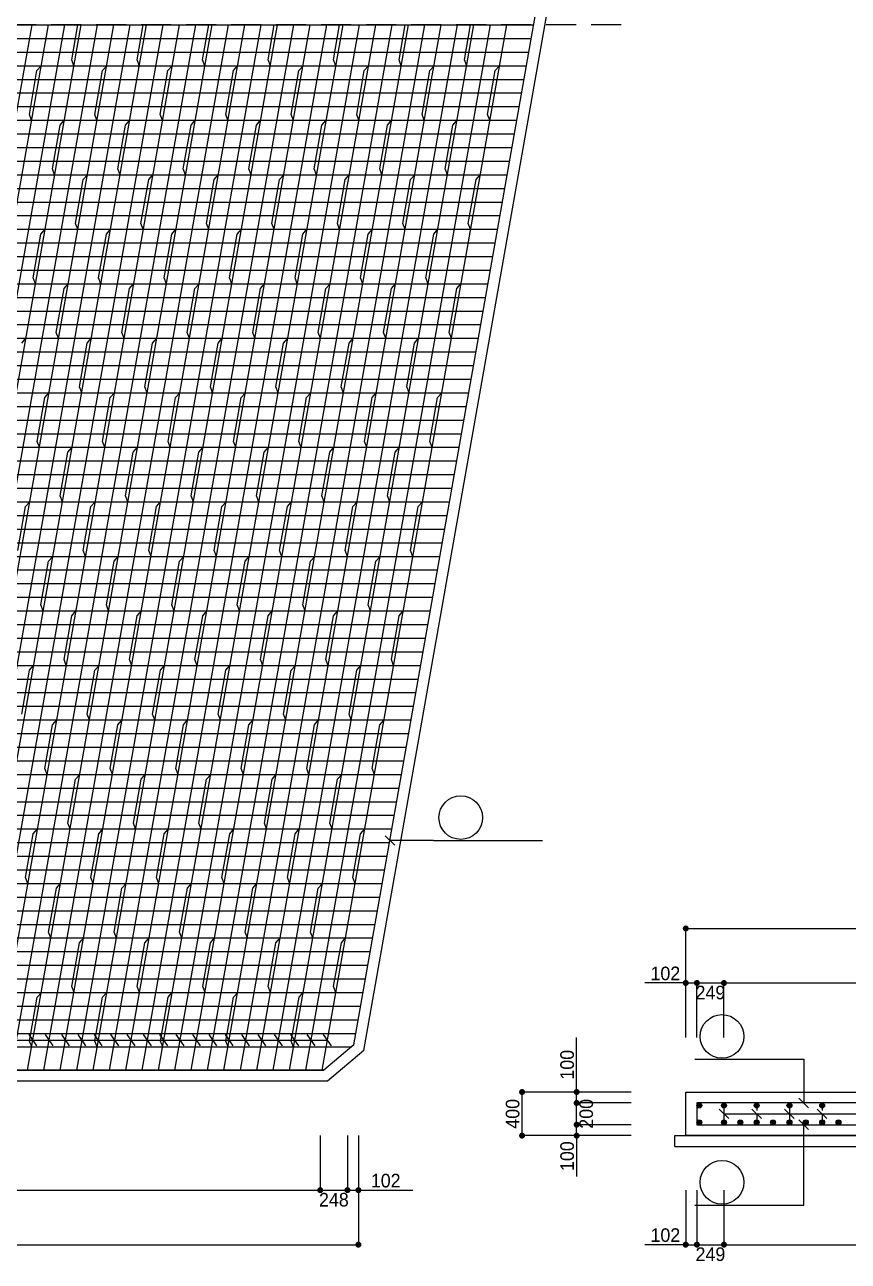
# Model space of a CAD drawing. Extents: x 2629709 to 3675628, y 1179 to 102095.
# Drawn here: x 3566795 to 3574342, y 4171 to 15512 of the extents above; entities that cross this region are included whole.
import ezdxf
from ezdxf.enums import TextEntityAlignment as Align

# ---------------------------------------------------------------- set-up
doc = ezdxf.new("R2010")
doc.units = 0
doc.header["$LTSCALE"] = 550
doc.header["$MEASUREMENT"] = 0
doc.linetypes.add('A-DASHD01', pattern=[0.75, 0.5, -0.25])
doc.linetypes.add('HIDDEN2', pattern=[0.1875, 0.125, -0.0625])
for name, color, linetype in [('CS-CNTL', 1, 'A-DASHD01'), ('CS-CONC-MAJR', 4, 'CONTINUOUS'), ('CS-DIML', 1, 'CONTINUOUS'), ('CS-DIMT', 3, 'CONTINUOUS'), ('CS-MISC', 3, 'CONTINUOUS'), ('CS-RBAR-EREC', 6, 'CONTINUOUS'), ('CS-RBAR-MAJR', 6, 'CONTINUOUS'), ('CS-SYMB', 3, 'CONTINUOUS'), ('CS-SYMB-LIN3', 1, 'CONTINUOUS'), ('CS-TEXT', 3, 'CONTINUOUS')]:
    doc.layers.add(name, color=color, linetype=linetype)
doc.styles.add('A_STANDARD', font='Dotum.ttf')

# ---------------------------------------------------------------- blocks, each defined once
blk = doc.blocks.new('CXLEATK')
at = {"layer": 'CS-MISC'}
blk.add_line((-0.883885, 0.883882), (0.883882, -0.883882), dxfattribs=at)
blk = doc.blocks.new('CSBNUM1')
at = {"layer": 'CS-SYMB-LIN3'}
blk.add_line((0, 0), (20, 0), dxfattribs=at)
blk.add_circle((5, 4.2), 4, dxfattribs=at)
at = {"layer": 'CS-TEXT', "style": 'A_STANDARD', "flags": 1}
blk.add_attdef('RB_NO', text='', height=2.5, dxfattribs=at).set_placement((5, 4.2), align=Align.MIDDLE)
for tag, p in [('RB_DIA', (11.5, 1.5)), ('RB_LEN', (1.739, -3.958874))]:
    blk.add_attdef(tag, p, '', height=2.5, dxfattribs=at)
blk = doc.blocks.new('CXDIMDT2')
at = {"layer": 'CS-MISC', "const_width": 0.5}
blk.add_lwpolyline([(0.25, 0, 1), (-0.25, 0, 1)], format="xyb", close=True, dxfattribs=at)
blk = doc.blocks.new('CSBSEC1')
at = {"layer": 'CS-RBAR-MAJR', "const_width": 0.45}
blk.add_lwpolyline([(0.225, 0, 1), (-0.225, 0, 1)], format="xyb", close=True, dxfattribs=at)
at = {"layer": 'CS-RBAR-MAJR'}
blk.add_circle((0, 0), 0.45, dxfattribs=at)

msp = doc.modelspace()

# ---------------------------------------------------------------- linework, layer by layer
at = {"layer": 'CS-CNTL'}
msp.add_line((3572262, 15512), (3560862, 15512), dxfattribs=at)
at = {"layer": 'CS-CONC-MAJR'}
for p, q in [((3569903, 6103), (3573221, 24921)), ((3569903, 6103), (3569571, 5823)), ((3569571, 5823), (3559853, 5823)), ((3572853, 5323), (3572853, 5723)), ((3572853, 5723), (3582853, 5723)), ((3572753, 5323), (3582853, 5323)), ((3572753, 5223), (3572753, 5323)), ((3572753, 5223), (3582558, 5223)), ((3582853, 5323), (3572853, 5323))]:
    msp.add_line(p, q, dxfattribs=at)
at = {"layer": 'CS-DIML'}
for p, q in [((3570541, 8030), (3570141, 8030)), ((3572853, 6723), (3572853, 7248)), ((3572853, 7223), (3582853, 7223)), ((3572853, 6723), (3572478, 6723)), ((3572853, 6223), (3572853, 6748)), ((3572853, 6723), (3572955, 6723)), ((3572955, 6223), (3572955, 6748)), ((3572955, 6723), (3573203, 6723)), ((3573203, 6223), (3573203, 6748)), ((3573203, 6723), (3582503, 6723)), ((3560021, 6199), (3569570, 6199)), ((3571853, 5723), (3571853, 6223)), ((3571853, 5723), (3571853, 6223)), ((3573935, 6023), (3573935, 5623)), ((3571853, 5723), (3571328, 5723)), ((3571853, 5723), (3571328, 5723)), ((3571353, 5323), (3571353, 5723)), ((3571353, 5323), (3571353, 5723)), ((3572353, 5723), (3571828, 5723)), ((3572353, 5723), (3571828, 5723)), ((3571853, 5623), (3571853, 5723)), ((3571853, 5623), (3571853, 5723)), ((3572353, 5623), (3571828, 5623)), ((3572353, 5623), (3571828, 5623)), ((3571853, 5423), (3571853, 5623)), ((3571853, 5423), (3571853, 5623)), ((3573203, 5523), (3582503, 5523)), ((3572353, 5423), (3571828, 5423)), ((3572353, 5423), (3571828, 5423)), ((3571853, 5323), (3571853, 5423)), ((3571853, 5323), (3571853, 5423)), ((3573935, 4685), (3573935, 5423)), ((3569503, 5323), (3569503, 4798)), ((3569752, 5323), (3569752, 4798)), ((3569853, 5323), (3569853, 4798)), ((3571853, 5323), (3571328, 5323)), ((3571853, 5323), (3571328, 5323)), ((3572353, 5323), (3571828, 5323)), ((3572353, 5323), (3571828, 5323)), ((3571853, 5323), (3571853, 4948)), ((3571853, 5323), (3571853, 4948)), ((3560203, 4823), (3569503, 4823)), ((3569503, 4823), (3569752, 4823)), ((3569752, 4823), (3569853, 4823)), ((3569853, 4823), (3569853, 4298)), ((3569853, 4823), (3570353, 4823)), ((3572853, 4823), (3572853, 4298)), ((3572955, 4823), (3572955, 4298)), ((3573203, 4823), (3573203, 4298)), ((3559853, 4323), (3569853, 4323)), ((3572853, 4323), (3572478, 4323)), ((3572853, 4323), (3572955, 4323)), ((3572955, 4323), (3573203, 4323)), ((3573203, 4323), (3582503, 4323))]:
    msp.add_line(p, q, dxfattribs=at)
at = {"layer": 'CS-RBAR-EREC'}
for p, q in [((3567225, 15190), (3567281, 15512)), ((3567825, 15190), (3567881, 15512)), ((3568425, 15190), (3568481, 15512)), ((3569025, 15190), (3569081, 15512)), ((3569625, 15190), (3569681, 15512)), ((3570225, 15190), (3570281, 15512)), ((3570825, 15190), (3570881, 15512)), ((3566837, 14690), (3566907, 15092)), ((3566907, 15092), (3566946, 15136)), ((3567246, 15136), (3567225, 15190)), ((3567437, 14690), (3567507, 15092)), ((3567507, 15092), (3567546, 15136)), ((3567846, 15136), (3567825, 15190)), ((3568037, 14690), (3568107, 15092)), ((3568107, 15092), (3568146, 15136)), ((3568446, 15136), (3568425, 15190)), ((3568637, 14690), (3568707, 15092)), ((3568707, 15092), (3568746, 15136)), ((3569046, 15136), (3569025, 15190)), ((3569237, 14690), (3569307, 15092)), ((3569307, 15092), (3569346, 15136)), ((3569646, 15136), (3569625, 15190)), ((3569837, 14690), (3569907, 15092)), ((3569907, 15092), (3569946, 15136)), ((3570246, 15136), (3570225, 15190)), ((3570437, 14690), (3570507, 15092)), ((3570507, 15092), (3570546, 15136)), ((3570846, 15136), (3570825, 15190)), ((3571037, 14690), (3571107, 15092)), ((3571107, 15092), (3571146, 15136)), ((3566857, 14636), (3566837, 14690)), ((3567119, 14592), (3567157, 14636)), ((3567457, 14636), (3567437, 14690)), ((3567719, 14592), (3567757, 14636)), ((3568057, 14636), (3568037, 14690)), ((3568319, 14592), (3568357, 14636)), ((3568657, 14636), (3568637, 14690)), ((3568919, 14592), (3568957, 14636)), ((3569257, 14636), (3569237, 14690)), ((3569519, 14592), (3569557, 14636)), ((3569857, 14636), (3569837, 14690)), ((3570119, 14592), (3570157, 14636)), ((3570457, 14636), (3570437, 14690)), ((3570719, 14592), (3570757, 14636)), ((3571057, 14636), (3571037, 14690)), ((3567048, 14190), (3567119, 14592)), ((3567648, 14190), (3567719, 14592)), ((3568248, 14190), (3568319, 14592)), ((3568848, 14190), (3568919, 14592)), ((3569448, 14190), (3569519, 14592)), ((3570048, 14190), (3570119, 14592)), ((3570648, 14190), (3570719, 14592)), ((3567069, 14136), (3567048, 14190)), ((3567669, 14136), (3567648, 14190)), ((3568269, 14136), (3568248, 14190)), ((3568869, 14136), (3568848, 14190)), ((3569469, 14136), (3569448, 14190)), ((3570069, 14136), (3570048, 14190)), ((3570669, 14136), (3570648, 14190)), ((3567260, 13690), (3567331, 14092)), ((3567331, 14092), (3567369, 14136)), ((3567860, 13690), (3567931, 14092)), ((3567931, 14092), (3567969, 14136)), ((3568460, 13690), (3568531, 14092)), ((3568531, 14092), (3568569, 14136)), ((3569060, 13690), (3569131, 14092)), ((3569131, 14092), (3569169, 14136)), ((3569660, 13690), (3569731, 14092)), ((3569731, 14092), (3569769, 14136)), ((3570260, 13690), (3570331, 14092)), ((3570331, 14092), (3570369, 14136)), ((3570860, 13690), (3570931, 14092)), ((3570931, 14092), (3570969, 14136)), ((3566943, 13592), (3566981, 13636)), ((3567281, 13636), (3567260, 13690)), ((3567543, 13592), (3567581, 13636)), ((3567881, 13636), (3567860, 13690)), ((3568143, 13592), (3568181, 13636)), ((3568481, 13636), (3568460, 13690)), ((3568743, 13592), (3568781, 13636)), ((3569081, 13636), (3569060, 13690)), ((3569343, 13592), (3569381, 13636)), ((3569681, 13636), (3569660, 13690)), ((3569943, 13592), (3569981, 13636)), ((3570281, 13636), (3570260, 13690)), ((3570543, 13592), (3570581, 13636)), ((3570881, 13636), (3570860, 13690)), ((3566872, 13190), (3566943, 13592)), ((3567472, 13190), (3567543, 13592)), ((3568072, 13190), (3568143, 13592)), ((3568672, 13190), (3568743, 13592)), ((3569272, 13190), (3569343, 13592)), ((3569872, 13190), (3569943, 13592)), ((3570472, 13190), (3570543, 13592)), ((3566893, 13136), (3566872, 13190)), ((3567493, 13136), (3567472, 13190)), ((3568093, 13136), (3568072, 13190)), ((3568693, 13136), (3568672, 13190)), ((3569293, 13136), (3569272, 13190)), ((3569893, 13136), (3569872, 13190)), ((3570493, 13136), (3570472, 13190)), ((3567084, 12690), (3567155, 13092)), ((3567155, 13092), (3567193, 13136)), ((3567684, 12690), (3567755, 13092)), ((3567755, 13092), (3567793, 13136)), ((3568284, 12690), (3568355, 13092)), ((3568355, 13092), (3568393, 13136)), ((3568884, 12690), (3568955, 13092)), ((3568955, 13092), (3568993, 13136)), ((3569484, 12690), (3569555, 13092)), ((3569555, 13092), (3569593, 13136)), ((3570084, 12690), (3570155, 13092)), ((3570155, 13092), (3570193, 13136)), ((3570684, 12690), (3570755, 13092)), ((3570755, 13092), (3570793, 13136)), ((3566767, 12592), (3566805, 12636)), ((3567105, 12636), (3567084, 12690)), ((3567296, 12190), (3567367, 12592)), ((3567367, 12592), (3567405, 12636)), ((3567705, 12636), (3567684, 12690)), ((3567896, 12190), (3567967, 12592)), ((3567967, 12592), (3568005, 12636)), ((3568305, 12636), (3568284, 12690)), ((3568496, 12190), (3568567, 12592)), ((3568567, 12592), (3568605, 12636)), ((3568905, 12636), (3568884, 12690)), ((3569096, 12190), (3569167, 12592)), ((3569167, 12592), (3569205, 12636)), ((3569505, 12636), (3569484, 12690)), ((3569696, 12190), (3569767, 12592)), ((3569767, 12592), (3569805, 12636)), ((3570105, 12636), (3570084, 12690)), ((3570296, 12190), (3570367, 12592)), ((3570367, 12592), (3570405, 12636)), ((3570705, 12636), (3570684, 12690)), ((3566978, 12092), (3567017, 12136)), ((3567317, 12136), (3567296, 12190)), ((3567578, 12092), (3567617, 12136)), ((3567917, 12136), (3567896, 12190)), ((3568178, 12092), (3568217, 12136)), ((3568517, 12136), (3568496, 12190)), ((3568778, 12092), (3568817, 12136)), ((3569117, 12136), (3569096, 12190)), ((3569378, 12092), (3569417, 12136)), ((3569717, 12136), (3569696, 12190)), ((3569978, 12092), (3570017, 12136)), ((3570317, 12136), (3570296, 12190)), ((3570578, 12092), (3570617, 12136)), ((3566908, 11690), (3566978, 12092)), ((3567508, 11690), (3567578, 12092)), ((3568108, 11690), (3568178, 12092)), ((3568708, 11690), (3568778, 12092)), ((3569308, 11690), (3569378, 12092)), ((3569908, 11690), (3569978, 12092)), ((3570508, 11690), (3570578, 12092)), ((3566929, 11636), (3566908, 11690)), ((3567529, 11636), (3567508, 11690)), ((3568129, 11636), (3568108, 11690)), ((3568729, 11636), (3568708, 11690)), ((3569329, 11636), (3569308, 11690)), ((3569929, 11636), (3569908, 11690)), ((3570529, 11636), (3570508, 11690)), ((3567119, 11190), (3567190, 11592)), ((3567190, 11592), (3567229, 11636)), ((3567719, 11190), (3567790, 11592)), ((3567790, 11592), (3567829, 11636)), ((3568319, 11190), (3568390, 11592)), ((3568390, 11592), (3568429, 11636)), ((3568919, 11190), (3568990, 11592)), ((3568990, 11592), (3569029, 11636)), ((3569519, 11190), (3569590, 11592)), ((3569590, 11592), (3569629, 11636)), ((3570119, 11190), (3570190, 11592)), ((3570190, 11592), (3570229, 11636)), ((3566802, 11092), (3566840, 11136)), ((3567140, 11136), (3567119, 11190)), ((3567402, 11092), (3567440, 11136)), ((3567740, 11136), (3567719, 11190)), ((3568002, 11092), (3568040, 11136)), ((3568340, 11136), (3568319, 11190)), ((3568602, 11092), (3568640, 11136)), ((3568940, 11136), (3568919, 11190)), ((3569202, 11092), (3569240, 11136)), ((3569540, 11136), (3569519, 11190)), ((3569802, 11092), (3569840, 11136)), ((3570140, 11136), (3570119, 11190)), ((3570402, 11092), (3570440, 11136)), ((3566731, 10690), (3566802, 11092)), ((3567331, 10690), (3567402, 11092)), ((3567931, 10690), (3568002, 11092)), ((3568531, 10690), (3568602, 11092)), ((3569131, 10690), (3569202, 11092)), ((3569731, 10690), (3569802, 11092)), ((3570331, 10690), (3570402, 11092)), ((3567352, 10636), (3567331, 10690)), ((3567952, 10636), (3567931, 10690)), ((3568552, 10636), (3568531, 10690)), ((3569152, 10636), (3569131, 10690)), ((3569752, 10636), (3569731, 10690)), ((3570352, 10636), (3570331, 10690)), ((3566943, 10190), (3567014, 10592)), ((3567014, 10592), (3567052, 10636)), ((3567543, 10190), (3567614, 10592)), ((3567614, 10592), (3567652, 10636)), ((3568143, 10190), (3568214, 10592)), ((3568214, 10592), (3568252, 10636)), ((3568743, 10190), (3568814, 10592)), ((3568814, 10592), (3568852, 10636)), ((3569343, 10190), (3569414, 10592)), ((3569414, 10592), (3569452, 10636)), ((3569943, 10190), (3570014, 10592)), ((3570014, 10592), (3570052, 10636)), ((3566964, 10136), (3566943, 10190)), ((3567226, 10092), (3567264, 10136)), ((3567564, 10136), (3567543, 10190)), ((3567826, 10092), (3567864, 10136)), ((3568164, 10136), (3568143, 10190)), ((3568426, 10092), (3568464, 10136)), ((3568764, 10136), (3568743, 10190)), ((3569026, 10092), (3569064, 10136)), ((3569364, 10136), (3569343, 10190)), ((3569626, 10092), (3569664, 10136)), ((3569964, 10136), (3569943, 10190)), ((3570226, 10092), (3570264, 10136)), ((3567155, 9690), (3567226, 10092)), ((3567755, 9690), (3567826, 10092)), ((3568355, 9690), (3568426, 10092)), ((3568955, 9690), (3569026, 10092)), ((3569555, 9690), (3569626, 10092)), ((3570155, 9690), (3570226, 10092)), ((3567176, 9636), (3567155, 9690)), ((3567776, 9636), (3567755, 9690)), ((3568376, 9636), (3568355, 9690)), ((3568976, 9636), (3568955, 9690)), ((3569576, 9636), (3569555, 9690)), ((3570176, 9636), (3570155, 9690)), ((3566767, 9190), (3566838, 9592)), ((3566838, 9592), (3566876, 9636)), ((3567367, 9190), (3567438, 9592)), ((3567438, 9592), (3567476, 9636)), ((3567967, 9190), (3568038, 9592)), ((3568038, 9592), (3568076, 9636)), ((3568567, 9190), (3568638, 9592)), ((3568638, 9592), (3568676, 9636)), ((3569167, 9190), (3569238, 9592)), ((3569238, 9592), (3569276, 9636)), ((3569767, 9190), (3569838, 9592)), ((3569838, 9592), (3569876, 9636)), ((3567388, 9136), (3567367, 9190)), ((3567988, 9136), (3567967, 9190)), ((3568588, 9136), (3568567, 9190)), ((3569188, 9136), (3569167, 9190)), ((3569788, 9136), (3569767, 9190)), ((3566979, 8690), (3567049, 9092)), ((3567049, 9092), (3567088, 9136)), ((3567579, 8690), (3567649, 9092)), ((3567649, 9092), (3567688, 9136)), ((3568179, 8690), (3568249, 9092)), ((3568249, 9092), (3568288, 9136)), ((3568779, 8690), (3568849, 9092)), ((3568849, 9092), (3568888, 9136)), ((3569379, 8690), (3569449, 9092)), ((3569449, 9092), (3569488, 9136)), ((3569979, 8690), (3570049, 9092)), ((3570049, 9092), (3570088, 9136)), ((3567000, 8636), (3566979, 8690)), ((3567261, 8592), (3567300, 8636)), ((3567600, 8636), (3567579, 8690)), ((3567861, 8592), (3567900, 8636)), ((3568200, 8636), (3568179, 8690)), ((3568461, 8592), (3568500, 8636)), ((3568800, 8636), (3568779, 8690)), ((3569061, 8592), (3569100, 8636)), ((3569400, 8636), (3569379, 8690)), ((3569661, 8592), (3569700, 8636)), ((3570000, 8636), (3569979, 8690)), ((3567191, 8190), (3567261, 8592)), ((3567791, 8190), (3567861, 8592)), ((3568391, 8190), (3568461, 8592)), ((3568991, 8190), (3569061, 8592)), ((3569591, 8190), (3569661, 8592)), ((3567211, 8136), (3567191, 8190)), ((3567811, 8136), (3567791, 8190)), ((3568411, 8136), (3568391, 8190)), ((3569011, 8136), (3568991, 8190)), ((3569611, 8136), (3569591, 8190)), ((3566802, 7690), (3566873, 8092)), ((3566873, 8092), (3566911, 8136)), ((3567402, 7690), (3567473, 8092)), ((3567473, 8092), (3567511, 8136)), ((3568002, 7690), (3568073, 8092)), ((3568073, 8092), (3568111, 8136)), ((3568602, 7690), (3568673, 8092)), ((3568673, 8092), (3568711, 8136)), ((3569202, 7690), (3569273, 8092)), ((3569273, 8092), (3569311, 8136)), ((3569802, 7690), (3569873, 8092)), ((3569873, 8092), (3569911, 8136)), ((3566823, 7636), (3566802, 7690)), ((3567085, 7592), (3567123, 7636)), ((3567423, 7636), (3567402, 7690)), ((3567685, 7592), (3567723, 7636)), ((3568023, 7636), (3568002, 7690)), ((3568285, 7592), (3568323, 7636)), ((3568623, 7636), (3568602, 7690)), ((3568885, 7592), (3568923, 7636)), ((3569223, 7636), (3569202, 7690)), ((3569485, 7592), (3569523, 7636)), ((3569823, 7636), (3569802, 7690)), ((3567014, 7190), (3567085, 7592)), ((3567614, 7190), (3567685, 7592)), ((3568214, 7190), (3568285, 7592)), ((3568814, 7190), (3568885, 7592)), ((3569414, 7190), (3569485, 7592)), ((3567035, 7136), (3567014, 7190)), ((3567635, 7136), (3567614, 7190)), ((3568235, 7136), (3568214, 7190)), ((3568835, 7136), (3568814, 7190)), ((3569435, 7136), (3569414, 7190)), ((3567226, 6690), (3567297, 7092)), ((3567297, 7092), (3567335, 7136)), ((3567826, 6690), (3567897, 7092)), ((3567897, 7092), (3567935, 7136)), ((3568426, 6690), (3568497, 7092)), ((3568497, 7092), (3568535, 7136)), ((3569026, 6690), (3569097, 7092)), ((3569097, 7092), (3569135, 7136)), ((3569626, 6690), (3569697, 7092)), ((3569697, 7092), (3569735, 7136)), ((3566838, 6190), (3566909, 6592)), ((3566909, 6592), (3566947, 6636)), ((3567247, 6636), (3567226, 6690)), ((3567438, 6190), (3567509, 6592)), ((3567509, 6592), (3567547, 6636)), ((3567847, 6636), (3567826, 6690)), ((3568038, 6190), (3568109, 6592)), ((3568109, 6592), (3568147, 6636)), ((3568447, 6636), (3568426, 6690)), ((3568638, 6190), (3568709, 6592)), ((3568709, 6592), (3568747, 6636)), ((3569047, 6636), (3569026, 6690)), ((3569238, 6190), (3569309, 6592)), ((3569309, 6592), (3569347, 6636)), ((3569647, 6636), (3569626, 6690)), ((3566859, 6136), (3566838, 6190)), ((3567459, 6136), (3567438, 6190)), ((3568059, 6136), (3568038, 6190)), ((3568659, 6136), (3568638, 6190)), ((3569259, 6136), (3569238, 6190))]:
    msp.add_line(p, q, dxfattribs=at)
at = {"layer": 'CS-RBAR-EREC', "linetype": 'Continuous'}
for p, q in [((3573203, 5623), (3573203, 5423)), ((3573803, 5623), (3573803, 5423))]:
    msp.add_line(p, q, dxfattribs=at)
at = {"layer": 'CS-RBAR-EREC', "linetype": 'HIDDEN2'}
for p, q in [((3573503, 5623), (3573503, 5423)), ((3574103, 5623), (3574103, 5423))]:
    msp.add_line(p, q, dxfattribs=at)
at = {"layer": 'CS-RBAR-MAJR'}
for p, q in [((3569811, 6156), (3573114, 24892)), ((3561663, 15511), (3571460, 15511)), ((3565171, 5923), (3566862, 15512)), ((3565321, 5923), (3567012, 15512)), ((3565471, 5923), (3567162, 15512)), ((3565621, 5923), (3567312, 15512)), ((3565771, 5923), (3567462, 15512)), ((3565921, 5923), (3567612, 15512)), ((3566071, 5923), (3567762, 15512)), ((3566221, 5923), (3567912, 15512)), ((3566371, 5923), (3568062, 15512)), ((3566521, 5923), (3568212, 15512)), ((3566671, 5923), (3568362, 15512)), ((3566821, 5923), (3568512, 15512)), ((3566971, 5923), (3568662, 15512)), ((3567121, 5923), (3568812, 15512)), ((3567271, 5923), (3568962, 15512)), ((3567421, 5923), (3569112, 15512)), ((3567571, 5923), (3569262, 15512)), ((3567721, 5923), (3569412, 15512)), ((3567871, 5923), (3569562, 15512)), ((3568021, 5923), (3569712, 15512)), ((3568171, 5923), (3569862, 15512)), ((3568321, 5923), (3570012, 15512)), ((3568471, 5923), (3570162, 15512)), ((3568621, 5923), (3570312, 15512)), ((3568771, 5923), (3570462, 15512)), ((3568921, 5923), (3570612, 15512)), ((3569071, 5923), (3570762, 15512)), ((3569221, 5923), (3570912, 15512)), ((3569371, 5923), (3571062, 15512)), ((3569521, 5923), (3571212, 15512)), ((3561641, 15386), (3571438, 15386)), ((3561619, 15261), (3571416, 15261)), ((3561597, 15136), (3571394, 15136)), ((3561575, 15011), (3571372, 15011)), ((3561553, 14886), (3571350, 14886)), ((3561531, 14761), (3571328, 14761)), ((3561509, 14636), (3571306, 14636)), ((3561487, 14511), (3571284, 14511)), ((3561465, 14386), (3571262, 14386)), ((3561443, 14261), (3571240, 14261)), ((3561421, 14136), (3571218, 14136)), ((3561399, 14011), (3571196, 14011)), ((3561377, 13886), (3571174, 13886)), ((3561355, 13761), (3571152, 13761)), ((3561333, 13636), (3571130, 13636)), ((3561311, 13511), (3571108, 13511)), ((3561289, 13386), (3571086, 13386)), ((3561267, 13261), (3571063, 13261)), ((3561245, 13136), (3571041, 13136)), ((3561222, 13011), (3571019, 13011)), ((3561200, 12886), (3570997, 12886)), ((3561178, 12761), (3570975, 12761)), ((3561156, 12636), (3570953, 12636)), ((3561134, 12511), (3570931, 12511)), ((3561112, 12386), (3570909, 12386)), ((3561090, 12261), (3570887, 12261)), ((3561068, 12136), (3570865, 12136)), ((3561046, 12011), (3570843, 12011)), ((3561024, 11886), (3570821, 11886)), ((3561002, 11761), (3570799, 11761)), ((3560980, 11636), (3570777, 11636)), ((3560958, 11511), (3570755, 11511)), ((3560936, 11386), (3570733, 11386)), ((3560914, 11261), (3570711, 11261)), ((3560892, 11136), (3570689, 11136)), ((3560870, 11011), (3570667, 11011)), ((3560848, 10886), (3570645, 10886)), ((3560826, 10761), (3570623, 10761)), ((3560804, 10636), (3570601, 10636)), ((3560782, 10511), (3570579, 10511)), ((3560760, 10386), (3570557, 10386)), ((3560738, 10261), (3570534, 10261)), ((3560716, 10136), (3570512, 10136)), ((3560693, 10011), (3570490, 10011)), ((3560671, 9886), (3570468, 9886)), ((3560649, 9761), (3570446, 9761)), ((3560627, 9636), (3570424, 9636)), ((3560605, 9511), (3570402, 9511)), ((3560583, 9386), (3570380, 9386)), ((3560561, 9261), (3570358, 9261)), ((3560539, 9136), (3570336, 9136)), ((3560517, 9011), (3570314, 9011)), ((3560495, 8886), (3570292, 8886)), ((3560473, 8761), (3570270, 8761)), ((3560451, 8636), (3570248, 8636)), ((3560429, 8511), (3570226, 8511)), ((3560407, 8386), (3570204, 8386)), ((3560385, 8261), (3570182, 8261)), ((3560363, 8136), (3570160, 8136)), ((3560341, 8011), (3570138, 8011)), ((3560319, 7886), (3570116, 7886)), ((3560297, 7761), (3570094, 7761)), ((3560275, 7636), (3570072, 7636)), ((3560253, 7511), (3570050, 7511)), ((3560231, 7386), (3570028, 7386)), ((3560209, 7261), (3570006, 7261)), ((3560187, 7136), (3569983, 7136)), ((3560165, 7011), (3569961, 7011)), ((3560142, 6886), (3569939, 6886)), ((3560120, 6761), (3569917, 6761)), ((3560098, 6636), (3569895, 6636)), ((3560076, 6511), (3569873, 6511)), ((3560054, 6386), (3569851, 6386)), ((3560032, 6261), (3569829, 6261)), ((3560010, 6136), (3569787, 6136)), ((3569811, 6156), (3569535, 5923)), ((3559973, 5923), (3569535, 5923)), ((3569535, 5923), (3559973, 5923)), ((3582752, 5623), (3572955, 5623)), ((3572955, 5623), (3572955, 5423)), ((3572955, 5423), (3582752, 5423))]:
    msp.add_line(p, q, dxfattribs=at)

# ---------------------------------------------------------------- block references
at = {"layer": 'CS-RBAR-MAJR', "xscale": 50, "yscale": 50, "zscale": 50}
for name, p in [('CSBNUM1', (3570541, 8030)), ('CSBNUM1', (3572935, 6023)), ('CSBSEC1', (3572977, 5600)), ('CSBSEC1', (3573203, 5600)), ('CSBSEC1', (3573503, 5600)), ('CSBSEC1', (3573803, 5600)), ('CSBSEC1', (3574103, 5600)), ('CSBSEC1', (3572977, 5445)), ('CSBSEC1', (3573203, 5445)), ('CSBSEC1', (3573353, 5445)), ('CSBSEC1', (3573503, 5445)), ('CSBSEC1', (3573653, 5445)), ('CSBSEC1', (3573803, 5445)), ('CSBSEC1', (3573953, 5445)), ('CSBSEC1', (3574103, 5445)), ('CSBSEC1', (3574253, 5445)), ('CSBNUM1', (3572935, 4685))]:
    msp.add_blockref(name, p, dxfattribs=at)
at = {"layer": 'CS-SYMB', "xscale": 50, "yscale": 50, "zscale": 50}
for p in [(3570141, 8030), (3573203, 5523), (3573503, 5523), (3573803, 5523), (3573935, 5623), (3574103, 5523), (3573935, 5423)]:
    msp.add_blockref('CXLEATK', p, dxfattribs=at)
at = {"layer": 'CS-SYMB'}
for name, p, xscale, yscale, zscale, rotation in [('CXDIMDT2', (3572853, 7223), 55, 55, 55, 90), ('CXDIMDT2', (3572853, 6723), 55, 55, 55, 90), ('CXDIMDT2', (3572955, 6723), 55, 55, 55, 90), ('CXDIMDT2', (3572955, 6723), 55, 55, 55, 90), ('CXDIMDT2', (3573203, 6723), 55, 55, 55, 90), ('CXDIMDT2', (3573203, 6723), 55, 55, 55, 90), ('CXLEATK', (3566870, 6199), 50, 50, 50, 170), ('CXLEATK', (3567020, 6199), 50, 50, 50, 170), ('CXLEATK', (3567170, 6199), 50, 50, 50, 170), ('CXLEATK', (3567320, 6199), 50, 50, 50, 170), ('CXLEATK', (3567470, 6199), 50, 50, 50, 170), ('CXLEATK', (3567620, 6199), 50, 50, 50, 170), ('CXLEATK', (3567770, 6199), 50, 50, 50, 170), ('CXLEATK', (3567920, 6199), 50, 50, 50, 170), ('CXLEATK', (3568070, 6199), 50, 50, 50, 170), ('CXLEATK', (3568220, 6199), 50, 50, 50, 170), ('CXLEATK', (3568370, 6199), 50, 50, 50, 170), ('CXLEATK', (3568520, 6199), 50, 50, 50, 170), ('CXLEATK', (3568670, 6199), 50, 50, 50, 170), ('CXLEATK', (3568820, 6199), 50, 50, 50, 170), ('CXLEATK', (3568970, 6199), 50, 50, 50, 170), ('CXLEATK', (3569120, 6199), 50, 50, 50, 170), ('CXLEATK', (3569270, 6199), 50, 50, 50, 170), ('CXLEATK', (3569420, 6199), 50, 50, 50, 170), ('CXLEATK', (3569570, 6199), 50, 50, 50, 170), ('CXDIMDT2', (3571353, 5723), 55, 55, 55, 90), ('CXDIMDT2', (3571353, 5723), 55, 55, 55, 90), ('CXDIMDT2', (3571853, 5723), 55, 55, 55, 90), ('CXDIMDT2', (3571853, 5723), 55, 55, 55, 90), ('CXDIMDT2', (3571853, 5723), 55, 55, 55, 90), ('CXDIMDT2', (3571853, 5723), 55, 55, 55, 90), ('CXDIMDT2', (3571853, 5623), 55, 55, 55, 90), ('CXDIMDT2', (3571853, 5623), 55, 55, 55, 90), ('CXDIMDT2', (3571853, 5623), 55, 55, 55, 90), ('CXDIMDT2', (3571853, 5623), 55, 55, 55, 90), ('CXDIMDT2', (3571853, 5423), 55, 55, 55, 90), ('CXDIMDT2', (3571853, 5423), 55, 55, 55, 90), ('CXDIMDT2', (3571853, 5423), 55, 55, 55, 90), ('CXDIMDT2', (3571853, 5423), 55, 55, 55, 90), ('CXDIMDT2', (3571353, 5323), 55, 55, 55, 90), ('CXDIMDT2', (3571353, 5323), 55, 55, 55, 90), ('CXDIMDT2', (3571853, 5323), 55, 55, 55, 90), ('CXDIMDT2', (3571853, 5323), 55, 55, 55, 90), ('CXDIMDT2', (3569503, 4823), 55, 55, 55, 90), ('CXDIMDT2', (3569503, 4823), 55, 55, 55, 90), ('CXDIMDT2', (3569752, 4823), 55, 55, 55, 90), ('CXDIMDT2', (3569752, 4823), 55, 55, 55, 90), ('CXDIMDT2', (3569853, 4823), 55, 55, 55, 90), ('CXDIMDT2', (3569853, 4823), 55, 55, 55, 90), ('CXDIMDT2', (3569853, 4323), 55, 55, 55, 90), ('CXDIMDT2', (3572853, 4323), 55, 55, 55, 90), ('CXDIMDT2', (3572955, 4323), 55, 55, 55, 90), ('CXDIMDT2', (3572955, 4323), 55, 55, 55, 90), ('CXDIMDT2', (3573203, 4323), 55, 55, 55, 90), ('CXDIMDT2', (3573203, 4323), 55, 55, 55, 90)]:
    msp.add_blockref(name, p, dxfattribs=dict(at, xscale=xscale, yscale=yscale, zscale=zscale, rotation=rotation))

# ---------------------------------------------------------------- texts
at = {"layer": 'CS-DIMT', "style": 'A_STANDARD'}
for p in [(3572666, 6748), (3570103, 4848), (3572666, 4348)]:
    msp.add_text('102', height=125, dxfattribs=at).set_placement(p, align=Align.CENTER)
for s, p in [('249', (3573079, 6698)), ('248', (3569628, 4798)), ('249', (3573079, 4298))]:
    msp.add_text(s, height=125, dxfattribs=at).set_placement(p, align=Align.TOP_CENTER)
for s, p in [('100', (3571828, 5973)), ('100', (3571828, 5973)), ('400', (3571328, 5523)), ('400', (3571328, 5523)), ('100', (3571828, 5135)), ('100', (3571828, 5135))]:
    msp.add_text(s, height=125, rotation=90, dxfattribs=at).set_placement(p, align=Align.CENTER)
msp.add_text('200', height=125, rotation=90, dxfattribs=at).set_placement((3571878, 5523), align=Align.TOP_CENTER)
msp.add_text('200', height=125, rotation=90, dxfattribs=at).set_placement((3571878, 5523), align=Align.TOP_CENTER)

doc.saveas('drawing.dxf')
